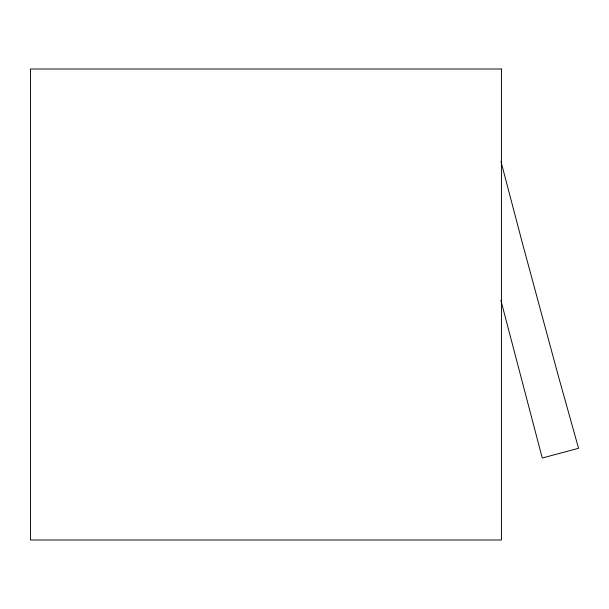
<?xml version="1.0" encoding="UTF-8"?>
<svg xmlns="http://www.w3.org/2000/svg" width="609" height="609" viewBox="0 0 609 609"><rect width="100%" height="100%" fill="white"/><g stroke="black" fill="none" stroke-linecap="round" stroke-linejoin="round"><path stroke-width="0.91" d="M500.91 300.42L542.254 458.014L578.55 448.293L558.56 376.773L522.492 243.463L500.963 161.499M501.435 69.007L30.45 69.007L30.45 539.993L501.435 539.993L501.435 69.007"/></g></svg>
